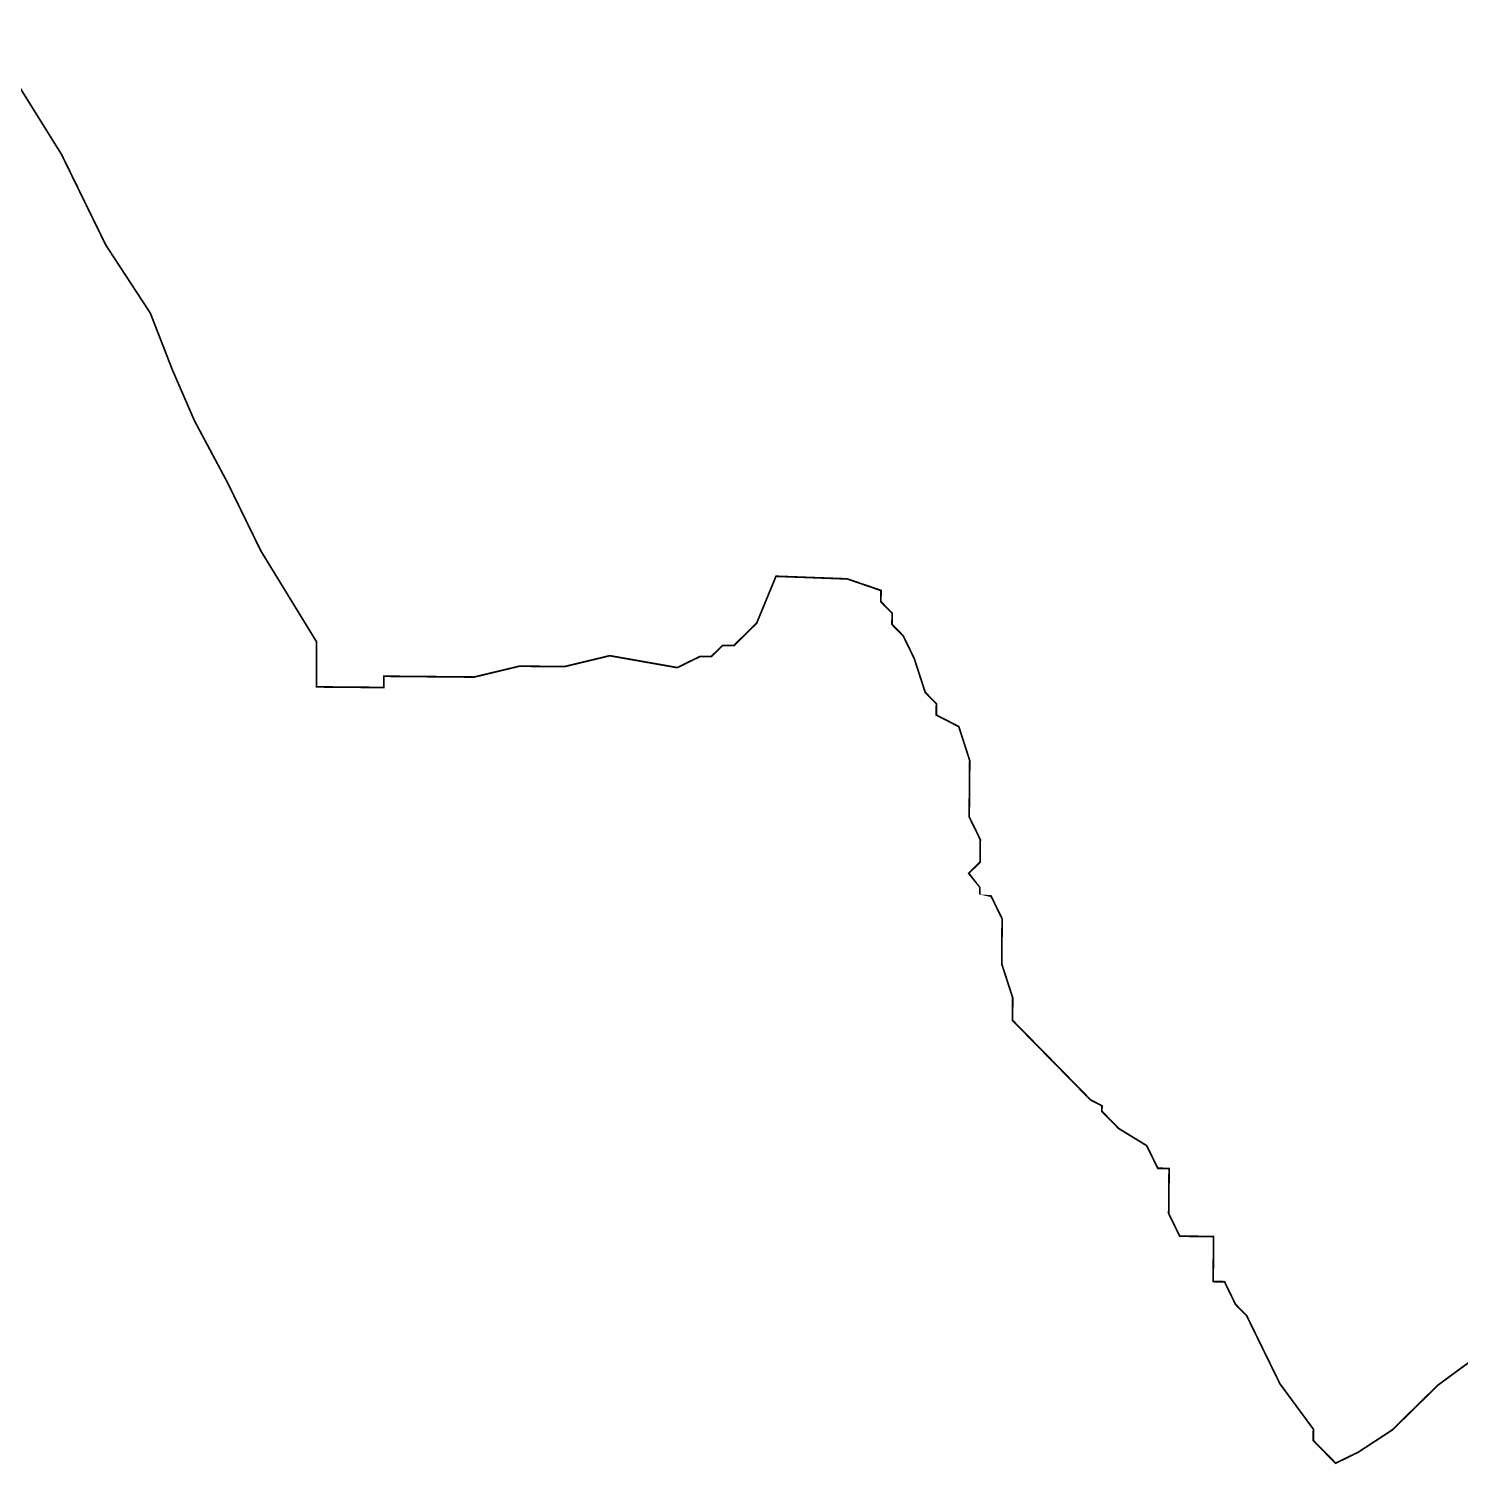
# Model space of a CAD drawing. Header units: metres. Extents: x 278624 to 285176, y 2052040 to 2057201.
# Drawn here: x 280262 to 281900, y 2055356 to 2056998 of the extents above; entities that cross this region are included whole.
import ezdxf

# ---------------------------------------------------------------- set-up
doc = ezdxf.new("R2010")
doc.units = ezdxf.units.M
doc.header["$MEASUREMENT"] = 0

msp = doc.modelspace()

# ---------------------------------------------------------------- linework, layer by layer
at = {"color": 6, "const_width": 2, "flags": 128}
msp.add_lwpolyline([(280210.5528749734, 2056997.422153423), (280299.6194401538, 2056854.654437311), (280350.286929329, 2056750.947405128), (280401.2265681961, 2056673.0598265), (280426.4242377884, 2056608.29658369), (280439.071651472, 2056579.147101532), (280451.7190651555, 2056549.997619373), (280489.7875444685, 2056478.652853487), (280527.7979262798, 2056400.88216949), (280591.3946722415, 2056297.058242711), (280591.3946722415, 2056245.453128265), (280668.3488434581, 2056244.75737811), (280668.4653881445, 2056257.647924651), (280771.705891523, 2056256.714517208), (280823.4620430736, 2056269.138185035), (280875.0629395879, 2056268.671656305), (280926.8194411967, 2056281.134034535), (281004.1232463984, 2056267.504809505), (281030.021234151, 2056280.200977023), (281042.9504910421, 2056280.084082352), (281055.9575823648, 2056292.858084173), (281068.886839239, 2056292.741189503), (281094.9013715996, 2056318.327903596), (281117.0628999684, 2056372.010634701), (281198.6084037078, 2056368.995392666), (281237.2022089945, 2056355.754862082), (281237.0856643081, 2056342.864315541), (281249.8980265287, 2056329.81816398), (281249.7814818422, 2056316.927617438), (281262.5554836969, 2056303.920526211), (281275.212590881, 2056277.984178092), (281287.7918637288, 2056239.156933449), (281300.5655155993, 2056226.111131871), (281300.448970913, 2056213.22058533), (281326.1522296586, 2056200.096599432), (281338.6927922617, 2056161.269704717), (281338.1093687561, 2056096.739551367), (281350.8051863783, 2056070.802853154), (281350.5717469334, 2056044.983049833), (281337.5259453559, 2056032.209397962), (281350.3383075765, 2056019.163246401), (281350.3383075764, 2056006.271646168), (281363.1123094311, 2056006.156155173), (281375.7694166153, 2055980.219807055), (281375.3028878855, 2055928.61891054), (281387.8821606337, 2055889.791665972), (281387.6487213764, 2055863.971862465), (281477.1431051067, 2055772.805392854), (281490.0140897481, 2055766.243224852), (281489.9558174053, 2055759.797951624), (281509.1166451012, 2055740.267959626), (281541.2067298256, 2055720.621072886), (281553.8638369663, 2055694.684724821), (281566.7930938574, 2055694.567830151), (281566.3265651276, 2055642.966933636), (281578.9836723916, 2055617.030585495), (281617.6940222849, 2055616.680601475), (281617.2274935552, 2055565.07970496), (281630.1567504462, 2055564.96281029), (281642.8138576426, 2055539.026462077), (281655.5492680326, 2055526.058666581), (281693.5978913875, 2055448.209976604), (281731.8804230484, 2055396.258745962), (281731.763528378, 2055383.329489088), (281757.3115320198, 2055357.315306717), (281783.2478801383, 2055369.972413901), (281822.1916694683, 2055395.44223329), (281874.2978050623, 2055446.57625109), (281900.273245341, 2055465.698161712), (281930.4329856622, 2055487.556667004)], dxfattribs=at)

doc.saveas('drawing.dxf')
